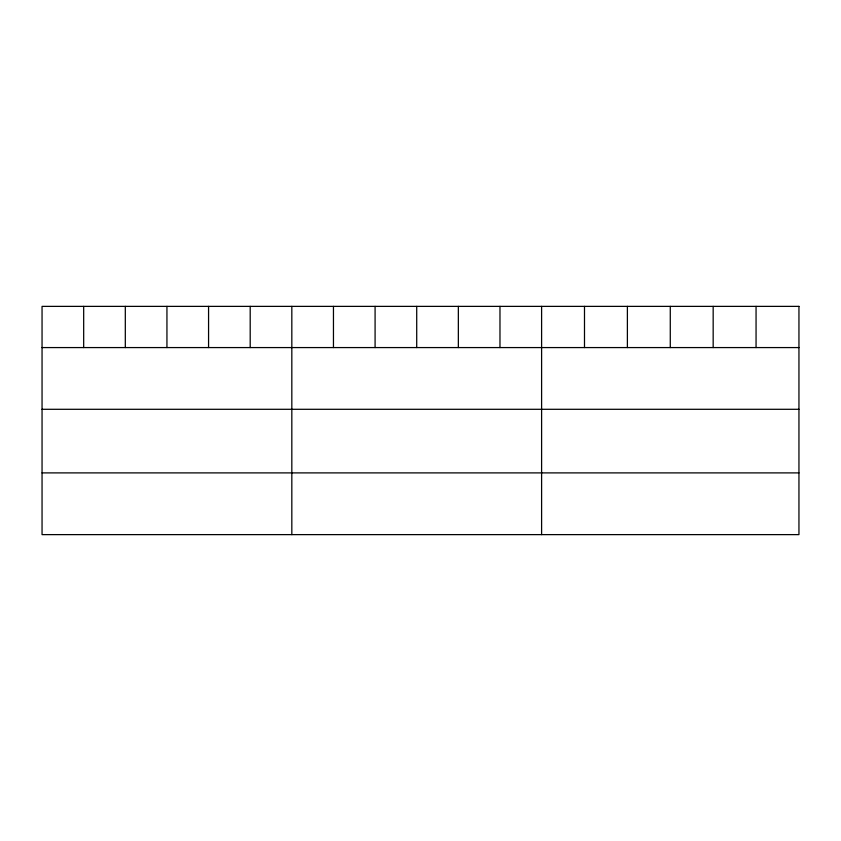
<?xml version="1.0" encoding="UTF-8"?>
<svg xmlns="http://www.w3.org/2000/svg" width="841" height="841" viewBox="0 0 841 841"><rect width="100%" height="100%" fill="white"/><g stroke="black" fill="none" stroke-linecap="round" stroke-linejoin="round"><path stroke-width="1.26" d="M42.05 347.575L798.95 347.575M42.05 409.294L798.95 409.294M42.05 472.894L798.95 472.894M756.059 306.376L756.059 347.575M713.168 306.376L713.168 347.575M670.277 306.376L670.277 347.575M627.386 306.376L627.386 347.575M584.495 306.376L584.495 347.575M541.604 306.376L541.604 534.624M499.975 306.376L499.975 347.575M458.345 306.376L458.345 347.575M416.715 306.376L416.715 347.575M375.086 306.376L375.086 347.575M333.457 306.376L333.457 347.575M291.827 306.376L291.827 534.624M250.197 306.376L250.197 347.575M208.568 306.376L208.568 347.575M166.939 306.376L166.939 347.575M125.309 306.376L125.309 347.575M83.679 306.376L83.679 347.575M798.95 306.376L42.05 306.376L42.05 534.624L798.95 534.624L798.95 306.376"/></g></svg>
